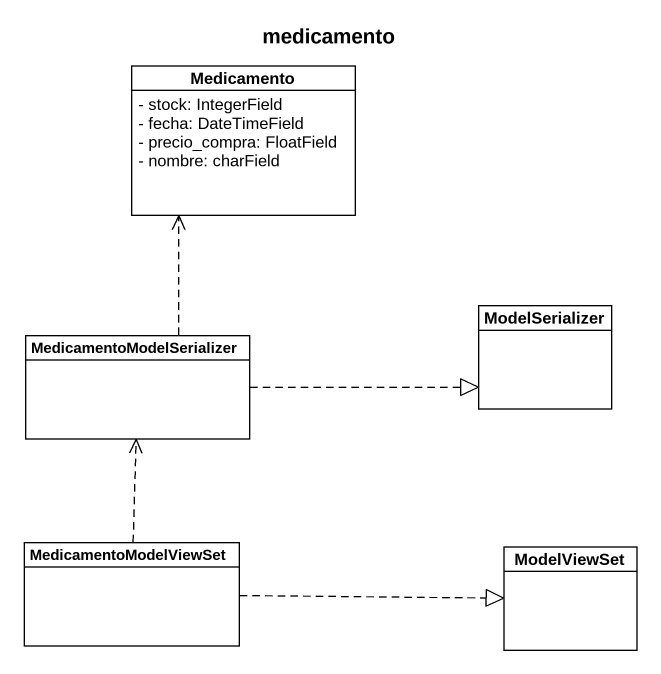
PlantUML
@startuml
title medicamento
hide circle
hide empty members
skinparam classAttributeIconSize 0
class Medicamento {
  - stock: IntegerField
  - fecha: DateTimeField
  - precio_compra: FloatField
  - nombre: charField
}
class MedicamentoModelSerializer
class ModelSerializer
class MedicamentoModelViewSet
class ModelViewSet
MedicamentoModelSerializer .up.> Medicamento
MedicamentoModelSerializer .right.|> ModelSerializer
MedicamentoModelViewSet .up.> MedicamentoModelSerializer
MedicamentoModelViewSet .right.|> ModelViewSet
@enduml
